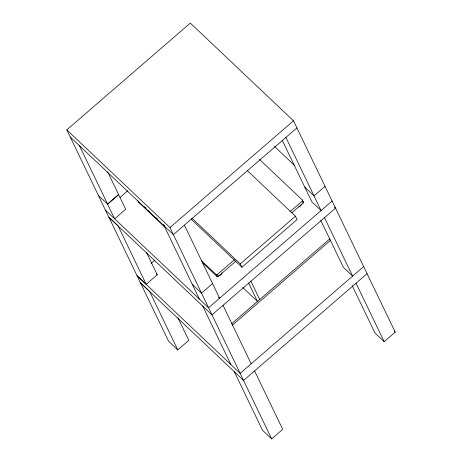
<?xml version="1.0" encoding="UTF-8"?>
<svg xmlns="http://www.w3.org/2000/svg" width="462" height="462" viewBox="0 0 462 462"><rect width="100%" height="100%" fill="white"/><g stroke="black" fill="none" stroke-linecap="round" stroke-linejoin="round"><path stroke-width="0.69" d="M98.389 195.386L66.794 129.862L190.321 23.1L293.497 120.796L395.206 332.138L384.176 341.678L374.953 332.952L352.136 285.533M334.471 207.126L335.522 208.119L211.994 314.876L108.818 217.18L98.342 195.426L107.606 204.112L118.642 194.577M118.595 194.612L107.565 204.152L114.616 218.803L125.647 209.263L107.698 171.841M120.091 197.378L127.708 190.794M254.579 370.905L282.715 429.365L271.679 438.9L169.97 227.558L293.497 120.796M296.916 127.905L173.389 234.661L70.212 136.966M151.097 263.409L154.909 260.118M146.211 284.326L118.076 225.872L108.859 217.14L136.995 275.6L146.211 284.326L157.247 274.792L146.616 252.708M201.449 260.683L216.095 274.549A0.907 0.762 -25.7 0 0 217.331 274.497L234.5 259.661M289.899 211.781L302.235 201.12A0.907 0.762 -25.7 0 0 302.35 200L259.465 159.396M202.368 262.589L217.007 276.455A0.907 0.762 -25.7 0 0 218.249 276.403L235.949 261.105M291.892 212.757L303.153 203.026A0.907 0.762 -25.7 0 0 303.263 201.906L302.35 200M212.555 283.587L201.519 293.122L192.302 284.396M325.052 186.359L314.016 195.9L304.799 187.174M295.472 216.204L297.089 219.577L241.915 267.261L240.292 263.894L295.472 216.204L247.182 170.478M332.103 201.01L208.57 307.773L105.394 210.077M177.766 349.89L149.63 291.435L140.413 282.704L168.549 341.164L177.766 349.89L188.802 340.355L177.858 317.619M231.583 323.781L329.724 238.964M232.288 325.248L330.428 240.431L329.383 239.437M363.658 266.574L240.125 373.336L136.948 275.641L140.367 282.744L243.543 380.44L367.076 273.683M274.492 146.46L294.392 165.304M302.217 200.918L303.263 201.906M394.184 331.167L395.206 332.138M192.001 218.168L240.292 263.894M241.915 267.261L192.065 220.062L191.528 218.936M242.804 287.555L257.455 301.42L248.533 282.888M66.794 129.862L169.97 227.558M144.45 206.71L146.021 208.195M148.631 210.672L149.682 211.66M155.954 217.602L157.525 219.092M163.277 224.538L164.847 226.022M137.653 200.271L138.571 202.177L165.24 227.431M218.584 297.268L219.606 298.233L184.425 225.127M156.22 273.822L157.247 274.792M271.679 438.9L262.462 430.174L234.326 371.714M285.88 137.439L321.067 210.551L311.85 201.825L282.288 140.408M324.486 217.654L352.622 276.114L343.405 267.388L320.807 220.432M356.04 283.218L384.176 341.678M302.235 201.12L303.153 203.026M250.785 280.942L259.708 299.474M217.331 274.497L218.249 276.403M216.095 274.549L217.007 276.455M223.03 305.342L251.161 363.802M164.172 225.935L199.353 299.047M202.778 306.15L230.908 364.61M79.47 145.657L107.606 204.112M138.571 202.177A0.907 0.762 -25.7 0 1 138.369 201.628M301.259 204.337A3.09 2.605 -25.7 0 1 298.781 207.028M221.985 272.846A3.09 2.605 -25.7 0 1 218.728 275.664"/></g></svg>
